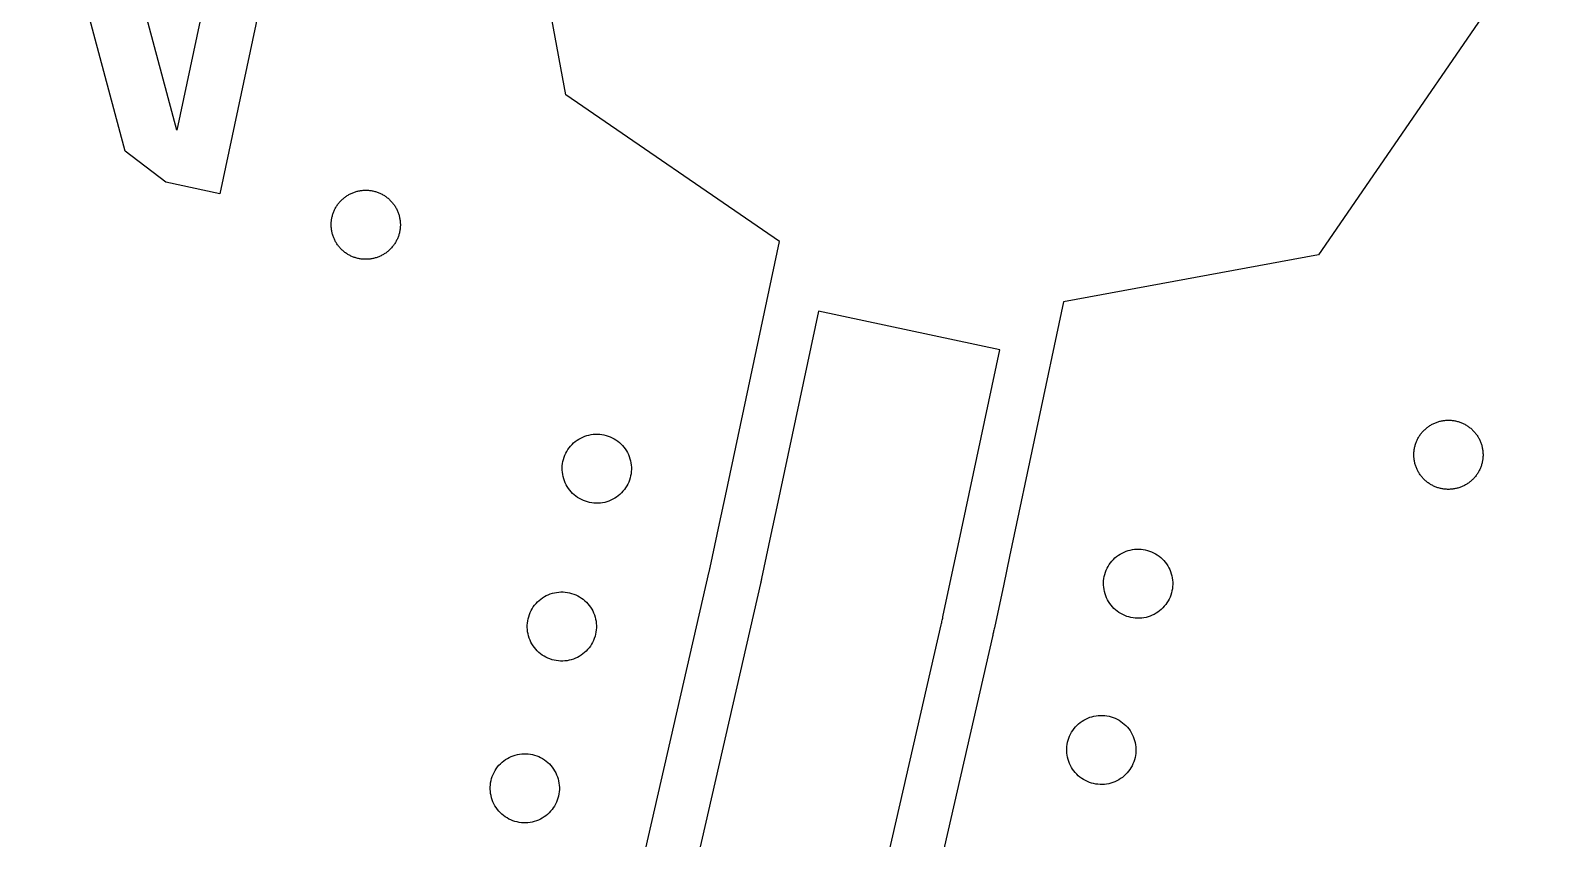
# Model space of a CAD drawing. Extents: x -16500 to 16500, y -16500 to 38576.
# Drawn here: x -478 to 5037, y 7832 to 10753 of the extents above; entities that cross this region are included whole.
import ezdxf

# ---------------------------------------------------------------- set-up
doc = ezdxf.new("R2010")
doc.units = 0
doc.header["$MEASUREMENT"] = 0
doc.layers.add('Top', color=1, linetype='Continuous')
doc.layers.add('Vias', color=60, linetype='Continuous')

msp = doc.modelspace()

# ---------------------------------------------------------------- linework, layer by layer
at = {"layer": 'Top', "linetype": 'Continuous'}
for points in [[(-996.153, -14839.727), (-50.907, -10392.695), (1169.063, -14945.686), (6460.405, -13527.876), (5291.342, -9164.874), (8626.703, -12500.234), (12500.234, -8626.703), (9290.552, -5417.022), (13700.786, -6354.446), (14839.726, -996.153), (10392.694, -50.907), (14945.686, 1169.063), (13527.876, 6460.405), (9164.874, 5291.342), (12500.234, 8626.703), (8626.703, 12500.234), (5417.018, 9290.548), (6354.411, 13700.848), (996.107, 14839.735), (50.906, 10392.699), (-1169.063, 14945.686)], [(10316.4, 135.705), (14700.737, 1310.485), (13386.454, 6215.456), (9002.117, 5040.676), (8950.353, 5233.862), (9007.834, 5417.145), (12217.392, 8626.703), (8626.703, 12217.391), (5417.146, 9007.833), (5173.533, 9106.977), (6117.2, 13546.798), (1150.156, 14602.525), (206.489, 10162.704), (10.859, 10204.284), (-135.705, 10316.4), (-1310.485, 14700.737)]]:
    msp.add_lwpolyline(points, dxfattribs=at)
at = {"layer": 'Top'}
for points in [[(1536.509, 6880.56), (1974.995, 8796.632), (1975.666, 8799.585), (1976.328, 8802.541), (1976.98, 8805.498), (1977.624, 8808.458), (1978.258, 8811.42), (2011.971, 8970.025), (2033.227, 9070.025), (2228.76, 9989.936), (1457.003, 10520.35), (1182.791, 11999.864)], [(5028.867, 11182.356), (4176.589, 9942.284), (3255.815, 9771.628), (3060.282, 8851.717)], [(2374.837, 6688.712), (2813.323, 8604.783), (2814.227, 8608.754), (2815.122, 8612.726), (2816.008, 8616.7), (2816.886, 8620.676), (2817.754, 8624.654), (2818.614, 8628.634), (2819.465, 8632.616), (2853.178, 8791.221), (2874.434, 8891.221), (3024.754, 9598.421), (2369.395, 9737.722), (2219.075, 9030.522), (2197.819, 8930.521), (2164.106, 8771.917), (2163.475, 8768.967), (2162.837, 8766.02), (2162.191, 8763.074), (2161.537, 8760.13), (2160.876, 8757.187), (2160.207, 8754.246), (1721.721, 6838.175)], [(3060.281, 8851.717), (3039.026, 8751.717), (3005.313, 8593.112), (3004.492, 8589.267), (3003.663, 8585.424), (3002.827, 8581.582), (3001.984, 8577.742), (3001.133, 8573.904), (3000.274, 8570.067), (2999.408, 8566.232), (2998.535, 8562.398), (2560.049, 6646.327)]]:
    msp.add_lwpolyline(points, dxfattribs=at)
at = {"layer": 'Vias'}
for points in [[(733.281, 9925.639), (730.063, 9925.691), (726.847, 9925.827), (723.636, 9926.045), (720.431, 9926.346), (717.235, 9926.729), (714.05, 9927.194), (710.878, 9927.741), (707.721, 9928.37), (704.582, 9929.079), (701.462, 9929.87), (698.363, 9930.74), (695.287, 9931.69), (692.238, 9932.719), (689.215, 9933.826), (686.222, 9935.01), (683.261, 9936.271), (680.333, 9937.608), (677.44, 9939.02), (674.585, 9940.506), (671.769, 9942.065), (668.994, 9943.695), (666.262, 9945.397), (663.574, 9947.169), (660.933, 9949.009), (658.341, 9950.916), (655.798, 9952.89), (653.307, 9954.929), (650.87, 9957.031), (648.487, 9959.195), (646.161, 9961.419), (643.892, 9963.703), (641.684, 9966.044), (639.536, 9968.442), (637.451, 9970.894), (635.43, 9973.399), (633.474, 9975.955), (631.584, 9978.561), (629.762, 9981.214), (628.009, 9983.914), (626.326, 9986.657), (624.714, 9989.444), (623.175, 9992.27), (621.708, 9995.136), (620.316, 9998.038), (619, 10000.975), (617.759, 10003.945), (616.595, 10006.946), (615.509, 10009.976), (614.501, 10013.033), (613.572, 10016.115), (612.723, 10019.22), (611.955, 10022.345), (611.266, 10025.489), (610.659, 10028.65), (610.134, 10031.826), (609.691, 10035.014), (609.33, 10038.213), (609.051, 10041.419), (608.855, 10044.632), (608.742, 10047.849), (608.711, 10051.067), (608.764, 10054.286), (608.899, 10057.502), (609.117, 10060.713), (609.418, 10063.918), (609.801, 10067.114), (610.266, 10070.298), (610.813, 10073.47), (611.442, 10076.627), (612.152, 10079.767), (612.942, 10082.887), (613.812, 10085.986), (614.762, 10089.061), (615.791, 10092.111), (616.898, 10095.134), (618.082, 10098.126), (619.343, 10101.088), (620.68, 10104.016), (622.092, 10106.908), (623.578, 10109.764), (625.137, 10112.58), (626.768, 10115.355), (628.469, 10118.087), (630.241, 10120.774), (632.081, 10123.415), (633.989, 10126.008), (635.962, 10128.55), (638.001, 10131.041), (640.103, 10133.479), (642.267, 10135.862), (644.491, 10138.188), (646.775, 10140.456), (649.117, 10142.665), (651.514, 10144.812), (653.966, 10146.898), (656.471, 10148.919), (659.027, 10150.875), (661.633, 10152.765), (664.286, 10154.587), (666.986, 10156.34), (669.73, 10158.023), (672.516, 10159.635), (675.342, 10161.174), (678.208, 10162.64), (681.11, 10164.032), (684.047, 10165.349), (687.017, 10166.59), (690.018, 10167.753), (693.048, 10168.84), (696.105, 10169.847), (699.187, 10170.776), (702.292, 10171.625), (705.417, 10172.394), (708.562, 10173.082), (711.723, 10173.689), (714.898, 10174.214), (718.086, 10174.658), (721.285, 10175.019), (724.491, 10175.298), (727.704, 10175.494), (730.921, 10175.607), (734.14, 10175.637), (737.358, 10175.585), (740.574, 10175.45), (743.785, 10175.232), (746.99, 10174.931), (750.186, 10174.548), (753.371, 10174.082), (756.543, 10173.535), (759.699, 10172.907), (762.839, 10172.197), (765.959, 10171.407), (769.058, 10170.536), (772.133, 10169.586), (775.183, 10168.558), (778.206, 10167.451), (781.199, 10166.266), (784.16, 10165.005), (787.088, 10163.668), (789.981, 10162.257), (792.836, 10160.771), (795.652, 10159.212), (798.427, 10157.581), (801.159, 10155.879), (803.847, 10154.108), (806.487, 10152.267), (809.08, 10150.36), (811.623, 10148.386), (814.114, 10146.348), (816.551, 10144.246), (818.934, 10142.082), (821.26, 10139.857), (823.528, 10137.573), (825.737, 10135.232), (827.885, 10132.834), (829.97, 10130.382), (831.991, 10127.877), (833.947, 10125.321), (835.837, 10122.716), (837.659, 10120.062), (839.412, 10117.363), (841.095, 10114.619), (842.707, 10111.833), (844.246, 10109.006), (845.713, 10106.141), (847.104, 10103.238), (848.421, 10100.301), (849.662, 10097.331), (850.826, 10094.33), (851.912, 10091.3), (852.92, 10088.243), (853.848, 10085.162), (854.697, 10082.057), (855.466, 10078.931), (856.154, 10075.787), (856.761, 10072.626), (857.287, 10069.45), (857.73, 10066.262), (858.091, 10063.064), (858.37, 10059.857), (858.566, 10056.644), (858.679, 10053.428), (858.71, 10050.209), (858.657, 10046.991), (858.522, 10043.775), (858.304, 10040.563), (858.003, 10037.359), (857.62, 10034.163), (857.155, 10030.978), (856.607, 10027.806), (855.979, 10024.649), (855.269, 10021.51), (854.479, 10018.389), (853.608, 10015.291), (852.659, 10012.215), (851.63, 10009.165), (850.523, 10006.143), (849.339, 10003.15), (848.077, 10000.188), (846.741, 9997.26), (845.329, 9994.368), (843.843, 9991.513), (842.284, 9988.697), (840.653, 9985.922), (838.951, 9983.189), (837.18, 9980.502), (835.34, 9977.861), (833.432, 9975.269), (831.458, 9972.726), (829.42, 9970.235), (827.318, 9967.797), (825.154, 9965.415), (822.929, 9963.088), (820.646, 9960.82), (818.304, 9958.612), (815.907, 9956.464), (813.455, 9954.379), (810.95, 9952.357), (808.393, 9950.401), (805.788, 9948.512), (803.134, 9946.69), (800.435, 9944.937), (797.691, 9943.254), (794.905, 9941.642), (792.078, 9940.102), (789.213, 9938.636), (786.311, 9937.244), (783.374, 9935.927), (780.404, 9934.687), (777.403, 9933.523), (774.373, 9932.437), (771.316, 9931.429), (768.234, 9930.5), (765.129, 9929.651), (762.004, 9928.882), (758.859, 9928.194), (755.698, 9927.587), (752.523, 9927.062), (749.334, 9926.618), (746.136, 9926.257), (742.929, 9925.979), (739.717, 9925.783), (736.5, 9925.669)], [(4645.872, 9093.992), (4642.653, 9094.045), (4639.437, 9094.18), (4636.226, 9094.398), (4633.021, 9094.699), (4629.825, 9095.082), (4626.641, 9095.547), (4623.469, 9096.094), (4620.312, 9096.723), (4617.172, 9097.433), (4614.052, 9098.223), (4610.953, 9099.093), (4607.878, 9100.043), (4604.828, 9101.072), (4601.805, 9102.179), (4598.813, 9103.363), (4595.851, 9104.624), (4592.923, 9105.961), (4590.031, 9107.373), (4587.175, 9108.859), (4584.359, 9110.418), (4581.584, 9112.049), (4578.852, 9113.75), (4576.165, 9115.522), (4573.524, 9117.362), (4570.931, 9119.27), (4568.389, 9121.243), (4565.898, 9123.282), (4563.46, 9125.384), (4561.077, 9127.548), (4558.751, 9129.772), (4556.483, 9132.056), (4554.274, 9134.398), (4552.127, 9136.795), (4550.041, 9139.247), (4548.02, 9141.752), (4546.064, 9144.308), (4544.174, 9146.914), (4542.352, 9149.567), (4540.599, 9152.267), (4538.916, 9155.011), (4537.304, 9157.797), (4535.765, 9160.623), (4534.299, 9163.489), (4532.907, 9166.391), (4531.59, 9169.328), (4530.349, 9172.298), (4529.186, 9175.299), (4528.099, 9178.329), (4527.092, 9181.386), (4526.163, 9184.468), (4525.314, 9187.573), (4524.545, 9190.698), (4523.857, 9193.843), (4523.25, 9197.004), (4522.725, 9200.179), (4522.281, 9203.367), (4521.92, 9206.566), (4521.641, 9209.772), (4521.445, 9212.985), (4521.332, 9216.202), (4521.302, 9219.421), (4521.354, 9222.639), (4521.489, 9225.855), (4521.707, 9229.066), (4522.008, 9232.271), (4522.391, 9235.467), (4522.857, 9238.652), (4523.404, 9241.824), (4524.032, 9244.98), (4524.742, 9248.12), (4525.532, 9251.24), (4526.403, 9254.339), (4527.353, 9257.414), (4528.381, 9260.464), (4529.488, 9263.487), (4530.673, 9266.48), (4531.934, 9269.441), (4533.271, 9272.369), (4534.682, 9275.262), (4536.168, 9278.117), (4537.727, 9280.933), (4539.358, 9283.708), (4541.06, 9286.44), (4542.831, 9289.128), (4544.672, 9291.768), (4546.579, 9294.361), (4548.553, 9296.904), (4550.591, 9299.395), (4552.693, 9301.832), (4554.857, 9304.215), (4557.082, 9306.541), (4559.366, 9308.809), (4561.707, 9311.018), (4564.105, 9313.166), (4566.557, 9315.251), (4569.062, 9317.272), (4571.618, 9319.228), (4574.223, 9321.118), (4576.877, 9322.94), (4579.576, 9324.693), (4582.32, 9326.376), (4585.106, 9327.988), (4587.933, 9329.527), (4590.798, 9330.994), (4593.701, 9332.385), (4596.638, 9333.702), (4599.608, 9334.943), (4602.609, 9336.107), (4605.639, 9337.193), (4608.696, 9338.201), (4611.777, 9339.129), (4614.882, 9339.978), (4618.008, 9340.747), (4621.152, 9341.435), (4624.313, 9342.042), (4627.489, 9342.568), (4630.677, 9343.011), (4633.875, 9343.372), (4637.082, 9343.651), (4640.295, 9343.847), (4643.511, 9343.96), (4646.73, 9343.991), (4649.948, 9343.938), (4653.164, 9343.803), (4656.376, 9343.585), (4659.58, 9343.284), (4662.776, 9342.901), (4665.961, 9342.436), (4669.133, 9341.888), (4672.29, 9341.26), (4675.429, 9340.55), (4678.55, 9339.76), (4681.648, 9338.889), (4684.724, 9337.94), (4687.774, 9336.911), (4690.796, 9335.804), (4693.789, 9334.62), (4696.751, 9333.358), (4699.679, 9332.022), (4702.571, 9330.61), (4705.426, 9329.124), (4708.242, 9327.565), (4711.017, 9325.934), (4713.75, 9324.232), (4716.437, 9322.461), (4719.078, 9320.621), (4721.67, 9318.713), (4724.213, 9316.739), (4726.704, 9314.701), (4729.142, 9312.599), (4731.524, 9310.435), (4733.851, 9308.21), (4736.119, 9305.927), (4738.327, 9303.585), (4740.475, 9301.188), (4742.56, 9298.736), (4744.582, 9296.231), (4746.538, 9293.674), (4748.427, 9291.069), (4750.249, 9288.415), (4752.002, 9285.716), (4753.685, 9282.972), (4755.297, 9280.186), (4756.837, 9277.359), (4758.303, 9274.494), (4759.695, 9271.592), (4761.012, 9268.655), (4762.252, 9265.685), (4763.416, 9262.684), (4764.502, 9259.654), (4765.51, 9256.597), (4766.439, 9253.515), (4767.288, 9250.41), (4768.057, 9247.285), (4768.745, 9244.14), (4769.352, 9240.979), (4769.877, 9237.804), (4770.321, 9234.615), (4770.682, 9231.417), (4770.96, 9228.21), (4771.156, 9224.998), (4771.27, 9221.781), (4771.3, 9218.562), (4771.248, 9215.344), (4771.112, 9212.128), (4770.894, 9208.917), (4770.593, 9205.712), (4770.21, 9202.516), (4769.745, 9199.331), (4769.198, 9196.159), (4768.569, 9193.002), (4767.86, 9189.863), (4767.069, 9186.743), (4766.199, 9183.644), (4765.249, 9180.568), (4764.22, 9177.519), (4763.113, 9174.496), (4761.929, 9171.503), (4760.668, 9168.542), (4759.331, 9165.614), (4757.919, 9162.721), (4756.433, 9159.866), (4754.874, 9157.05), (4753.244, 9154.275), (4751.542, 9151.543), (4749.77, 9148.855), (4747.93, 9146.214), (4746.023, 9143.622), (4744.049, 9141.079), (4742.01, 9138.588), (4739.908, 9136.151), (4737.744, 9133.768), (4735.52, 9131.442), (4733.236, 9129.173), (4730.895, 9126.965), (4728.497, 9124.817), (4726.045, 9122.732), (4723.54, 9120.711), (4720.984, 9118.755), (4718.378, 9116.865), (4715.725, 9115.043), (4713.025, 9113.29), (4710.282, 9111.607), (4707.495, 9109.995), (4704.669, 9108.456), (4701.803, 9106.989), (4698.901, 9105.597), (4695.964, 9104.281), (4692.994, 9103.04), (4689.993, 9101.876), (4686.963, 9100.79), (4683.906, 9099.782), (4680.824, 9098.853), (4677.719, 9098.004), (4674.594, 9097.236), (4671.45, 9096.547), (4668.289, 9095.94), (4665.113, 9095.415), (4661.925, 9094.972), (4658.726, 9094.611), (4655.52, 9094.332), (4652.307, 9094.136), (4649.09, 9094.023)], [(1565.989, 9043.81), (1558.147, 9044.221), (1550.346, 9045.124), (1542.617, 9046.514), (1534.991, 9048.387), (1527.498, 9050.736), (1520.167, 9053.55), (1513.027, 9056.819), (1506.106, 9060.53), (1499.432, 9064.668), (1493.032, 9069.216), (1486.929, 9074.158), (1481.148, 9079.474), (1475.713, 9085.141), (1470.645, 9091.139), (1465.963, 9097.443), (1461.686, 9104.029), (1457.831, 9110.871), (1454.413, 9117.941), (1451.446, 9125.211), (1448.941, 9132.654), (1446.909, 9140.239), (1445.357, 9147.937), (1444.291, 9155.717), (1443.716, 9163.548), (1443.634, 9171.4), (1444.045, 9179.242), (1444.947, 9187.043), (1446.338, 9194.772), (1448.211, 9202.398), (1450.559, 9209.891), (1453.374, 9217.222), (1456.642, 9224.362), (1460.353, 9231.283), (1464.491, 9237.957), (1469.04, 9244.358), (1473.982, 9250.46), (1479.297, 9256.241), (1484.965, 9261.676), (1490.963, 9266.744), (1497.267, 9271.426), (1503.853, 9275.703), (1510.694, 9279.558), (1517.764, 9282.976), (1525.035, 9285.943), (1532.477, 9288.448), (1540.063, 9290.48), (1547.76, 9292.032), (1555.54, 9293.098), (1563.372, 9293.673), (1571.224, 9293.755), (1579.066, 9293.344), (1586.867, 9292.442), (1594.595, 9291.051), (1602.221, 9289.178), (1609.715, 9286.83), (1617.046, 9284.016), (1624.186, 9280.747), (1631.106, 9277.036), (1637.78, 9272.898), (1644.181, 9268.349), (1650.284, 9263.407), (1656.064, 9258.092), (1661.5, 9252.424), (1666.568, 9246.426), (1671.25, 9240.122), (1675.527, 9233.536), (1679.382, 9226.695), (1682.8, 9219.625), (1685.767, 9212.354), (1688.271, 9204.912), (1690.304, 9197.327), (1691.856, 9189.629), (1692.922, 9181.849), (1693.497, 9174.017), (1693.579, 9166.165), (1693.168, 9158.323), (1692.265, 9150.522), (1690.875, 9142.794), (1689.002, 9135.168), (1686.653, 9127.674), (1683.839, 9120.343), (1680.57, 9113.203), (1676.86, 9106.283), (1672.722, 9099.609), (1668.173, 9093.208), (1663.231, 9087.105), (1657.915, 9081.325), (1652.248, 9075.89), (1646.25, 9070.821), (1639.946, 9066.139), (1633.36, 9061.862), (1626.518, 9058.007), (1619.448, 9054.59), (1612.178, 9051.622), (1604.735, 9049.118), (1597.15, 9047.085), (1589.452, 9045.533), (1581.672, 9044.467), (1573.841, 9043.892)], [(3522.284, 8627.987), (3514.442, 8628.398), (3506.641, 8629.3), (3498.913, 8630.691), (3491.287, 8632.564), (3483.793, 8634.912), (3476.462, 8637.726), (3469.322, 8640.995), (3462.402, 8644.706), (3455.728, 8648.844), (3449.327, 8653.393), (3443.224, 8658.335), (3437.444, 8663.65), (3432.008, 8669.318), (3426.94, 8675.316), (3422.258, 8681.62), (3417.981, 8688.206), (3414.126, 8695.047), (3410.708, 8702.117), (3407.741, 8709.388), (3405.237, 8716.83), (3403.204, 8724.415), (3401.652, 8732.113), (3400.586, 8739.893), (3400.011, 8747.725), (3399.929, 8755.577), (3400.34, 8763.419), (3401.243, 8771.22), (3402.633, 8778.948), (3404.506, 8786.574), (3406.855, 8794.068), (3409.669, 8801.399), (3412.938, 8808.539), (3416.648, 8815.459), (3420.786, 8822.133), (3425.335, 8828.534), (3430.277, 8834.637), (3435.593, 8840.417), (3441.26, 8845.852), (3447.258, 8850.921), (3453.562, 8855.603), (3460.148, 8859.88), (3466.99, 8863.735), (3474.06, 8867.152), (3481.33, 8870.12), (3488.773, 8872.624), (3496.358, 8874.657), (3504.056, 8876.209), (3511.836, 8877.275), (3519.667, 8877.85), (3527.519, 8877.932), (3535.361, 8877.521), (3543.162, 8876.618), (3550.891, 8875.228), (3558.517, 8873.355), (3566.01, 8871.006), (3573.341, 8868.192), (3580.481, 8864.923), (3587.402, 8861.212), (3594.076, 8857.074), (3600.476, 8852.526), (3606.579, 8847.584), (3612.36, 8842.268), (3617.795, 8836.601), (3622.863, 8830.603), (3627.545, 8824.299), (3631.822, 8817.713), (3635.677, 8810.871), (3639.095, 8803.801), (3642.062, 8796.531), (3644.567, 8789.088), (3646.599, 8781.503), (3648.151, 8773.805), (3649.217, 8766.025), (3649.792, 8758.194), (3649.874, 8750.342), (3649.463, 8742.5), (3648.561, 8734.699), (3647.17, 8726.97), (3645.297, 8719.344), (3642.949, 8711.851), (3640.134, 8704.52), (3636.866, 8697.38), (3633.155, 8690.459), (3629.017, 8683.785), (3624.468, 8677.384), (3619.526, 8671.282), (3614.211, 8665.501), (3608.543, 8660.066), (3602.545, 8654.998), (3596.241, 8650.316), (3589.655, 8646.039), (3582.814, 8642.184), (3575.744, 8638.766), (3568.473, 8635.799), (3561.031, 8633.294), (3553.445, 8631.262), (3545.748, 8629.71), (3537.968, 8628.644), (3530.136, 8628.069)], [(1445.587, 8473.189), (1437.734, 8473.229), (1429.9, 8473.762), (1422.114, 8474.785), (1414.408, 8476.296), (1406.812, 8478.287), (1399.356, 8480.752), (1392.069, 8483.679), (1384.981, 8487.059), (1378.119, 8490.877), (1371.51, 8495.118), (1365.181, 8499.766), (1359.155, 8504.802), (1353.458, 8510.206), (1348.112, 8515.958), (1343.137, 8522.033), (1338.553, 8528.41), (1334.379, 8535.061), (1330.631, 8541.962), (1327.324, 8549.084), (1324.47, 8556.4), (1322.081, 8563.88), (1320.167, 8571.496), (1318.734, 8579.217), (1317.79, 8587.012), (1317.336, 8594.852), (1317.376, 8602.705), (1317.909, 8610.539), (1318.932, 8618.325), (1320.443, 8626.031), (1322.434, 8633.627), (1324.899, 8641.083), (1327.826, 8648.369), (1331.206, 8655.458), (1335.024, 8662.32), (1339.265, 8668.929), (1343.913, 8675.258), (1348.949, 8681.283), (1354.353, 8686.981), (1360.105, 8692.327), (1366.18, 8697.302), (1372.557, 8701.885), (1379.208, 8706.059), (1386.108, 8709.808), (1393.231, 8713.115), (1400.546, 8715.969), (1408.027, 8718.358), (1415.643, 8720.272), (1423.364, 8721.704), (1431.159, 8722.649), (1438.999, 8723.103), (1446.852, 8723.063), (1454.686, 8722.53), (1462.472, 8721.506), (1470.178, 8719.996), (1477.774, 8718.005), (1485.23, 8715.54), (1492.516, 8712.613), (1499.605, 8709.233), (1506.467, 8705.415), (1513.076, 8701.174), (1519.405, 8696.526), (1525.43, 8691.49), (1531.127, 8686.086), (1536.474, 8680.334), (1541.449, 8674.258), (1546.032, 8667.882), (1550.206, 8661.231), (1553.954, 8654.33), (1557.262, 8647.208), (1560.116, 8639.892), (1562.505, 8632.412), (1564.419, 8624.796), (1565.851, 8617.075), (1566.796, 8609.28), (1567.249, 8601.44), (1567.21, 8593.587), (1566.677, 8585.753), (1565.653, 8577.967), (1564.143, 8570.261), (1562.152, 8562.665), (1559.687, 8555.209), (1556.759, 8547.922), (1553.38, 8540.834), (1549.562, 8533.972), (1545.321, 8527.363), (1540.673, 8521.034), (1535.637, 8515.008), (1530.233, 8509.311), (1524.481, 8503.965), (1518.405, 8498.99), (1512.029, 8494.407), (1505.378, 8490.233), (1498.477, 8486.484), (1491.355, 8483.177), (1484.039, 8480.323), (1476.559, 8477.934), (1468.943, 8476.02), (1461.222, 8474.588), (1453.426, 8473.643)], [(3395.187, 8027.029), (3387.334, 8027.069), (3379.5, 8027.602), (3371.714, 8028.626), (3364.008, 8030.136), (3356.412, 8032.127), (3348.956, 8034.592), (3341.67, 8037.519), (3334.581, 8040.899), (3327.719, 8044.717), (3321.11, 8048.958), (3314.781, 8053.606), (3308.756, 8058.642), (3303.059, 8064.046), (3297.712, 8069.798), (3292.737, 8075.874), (3288.154, 8082.25), (3283.98, 8088.901), (3280.232, 8095.802), (3276.924, 8102.924), (3274.07, 8110.24), (3271.681, 8117.72), (3269.767, 8125.336), (3268.335, 8133.057), (3267.39, 8140.852), (3266.937, 8148.692), (3266.976, 8156.545), (3267.509, 8164.379), (3268.533, 8172.165), (3270.043, 8179.871), (3272.034, 8187.467), (3274.499, 8194.923), (3277.427, 8202.21), (3280.806, 8209.298), (3284.624, 8216.16), (3288.865, 8222.769), (3293.513, 8229.098), (3298.549, 8235.124), (3303.953, 8240.821), (3309.705, 8246.167), (3315.781, 8251.142), (3322.157, 8255.725), (3328.808, 8259.899), (3335.709, 8263.648), (3342.831, 8266.955), (3350.147, 8269.809), (3357.627, 8272.198), (3365.243, 8274.112), (3372.964, 8275.544), (3380.76, 8276.489), (3388.599, 8276.943), (3396.452, 8276.903), (3404.286, 8276.37), (3412.072, 8275.347), (3419.778, 8273.836), (3427.374, 8271.845), (3434.83, 8269.38), (3442.117, 8266.453), (3449.205, 8263.073), (3456.067, 8259.255), (3462.676, 8255.014), (3469.005, 8250.366), (3475.031, 8245.33), (3480.728, 8239.926), (3486.074, 8234.174), (3491.049, 8228.099), (3495.633, 8221.722), (3499.807, 8215.071), (3503.555, 8208.17), (3506.862, 8201.048), (3509.716, 8193.732), (3512.105, 8186.252), (3514.019, 8178.636), (3515.452, 8170.915), (3516.396, 8163.12), (3516.85, 8155.28), (3516.81, 8147.427), (3516.277, 8139.593), (3515.254, 8131.807), (3513.743, 8124.101), (3511.752, 8116.505), (3509.287, 8109.049), (3506.36, 8101.763), (3502.98, 8094.674), (3499.162, 8087.812), (3494.921, 8081.203), (3490.273, 8074.874), (3485.237, 8068.849), (3479.833, 8063.151), (3474.081, 8057.805), (3468.006, 8052.83), (3461.629, 8048.247), (3454.978, 8044.073), (3448.078, 8040.324), (3440.955, 8037.017), (3433.64, 8034.163), (3426.159, 8031.774), (3418.543, 8029.86), (3410.822, 8028.428), (3403.027, 8027.483)], [(1311.739, 7888.309), (1303.886, 7888.349), (1296.052, 7888.882), (1288.266, 7889.905), (1280.56, 7891.416), (1272.964, 7893.407), (1265.508, 7895.872), (1258.221, 7898.799), (1251.133, 7902.179), (1244.271, 7905.997), (1237.662, 7910.238), (1231.333, 7914.886), (1225.307, 7919.922), (1219.61, 7925.326), (1214.264, 7931.078), (1209.289, 7937.153), (1204.705, 7943.53), (1200.531, 7950.181), (1196.783, 7957.082), (1193.476, 7964.204), (1190.622, 7971.52), (1188.233, 7979), (1186.319, 7986.616), (1184.886, 7994.337), (1183.942, 8002.132), (1183.488, 8009.972), (1183.528, 8017.825), (1184.061, 8025.659), (1185.084, 8033.445), (1186.595, 8041.151), (1188.586, 8048.747), (1191.051, 8056.203), (1193.978, 8063.489), (1197.358, 8070.578), (1201.176, 8077.44), (1205.417, 8084.049), (1210.065, 8090.378), (1215.101, 8096.403), (1220.505, 8102.101), (1226.257, 8107.447), (1232.332, 8112.422), (1238.709, 8117.005), (1245.36, 8121.179), (1252.26, 8124.928), (1259.383, 8128.235), (1266.698, 8131.089), (1274.179, 8133.478), (1281.795, 8135.392), (1289.516, 8136.824), (1297.311, 8137.769), (1305.151, 8138.223), (1313.004, 8138.183), (1320.838, 8137.65), (1328.624, 8136.626), (1336.33, 8135.116), (1343.926, 8133.125), (1351.382, 8130.66), (1358.668, 8127.733), (1365.757, 8124.353), (1372.619, 8120.535), (1379.228, 8116.294), (1385.557, 8111.646), (1391.582, 8106.61), (1397.279, 8101.206), (1402.626, 8095.454), (1407.601, 8089.378), (1412.184, 8083.002), (1416.358, 8076.351), (1420.106, 8069.45), (1423.414, 8062.328), (1426.268, 8055.012), (1428.657, 8047.532), (1430.571, 8039.916), (1432.003, 8032.195), (1432.948, 8024.4), (1433.401, 8016.56), (1433.362, 8008.707), (1432.829, 8000.873), (1431.805, 7993.087), (1430.295, 7985.381), (1428.304, 7977.785), (1425.839, 7970.329), (1422.911, 7963.042), (1419.532, 7955.954), (1415.714, 7949.092), (1411.473, 7942.483), (1406.825, 7936.154), (1401.789, 7930.128), (1396.385, 7924.431), (1390.633, 7919.085), (1384.557, 7914.11), (1378.181, 7909.527), (1371.53, 7905.353), (1364.629, 7901.604), (1357.507, 7898.297), (1350.191, 7895.443), (1342.711, 7893.054), (1335.095, 7891.14), (1327.374, 7889.708), (1319.578, 7888.763)]]:
    msp.add_lwpolyline(points, close=True, dxfattribs=at)

doc.saveas('drawing.dxf')
